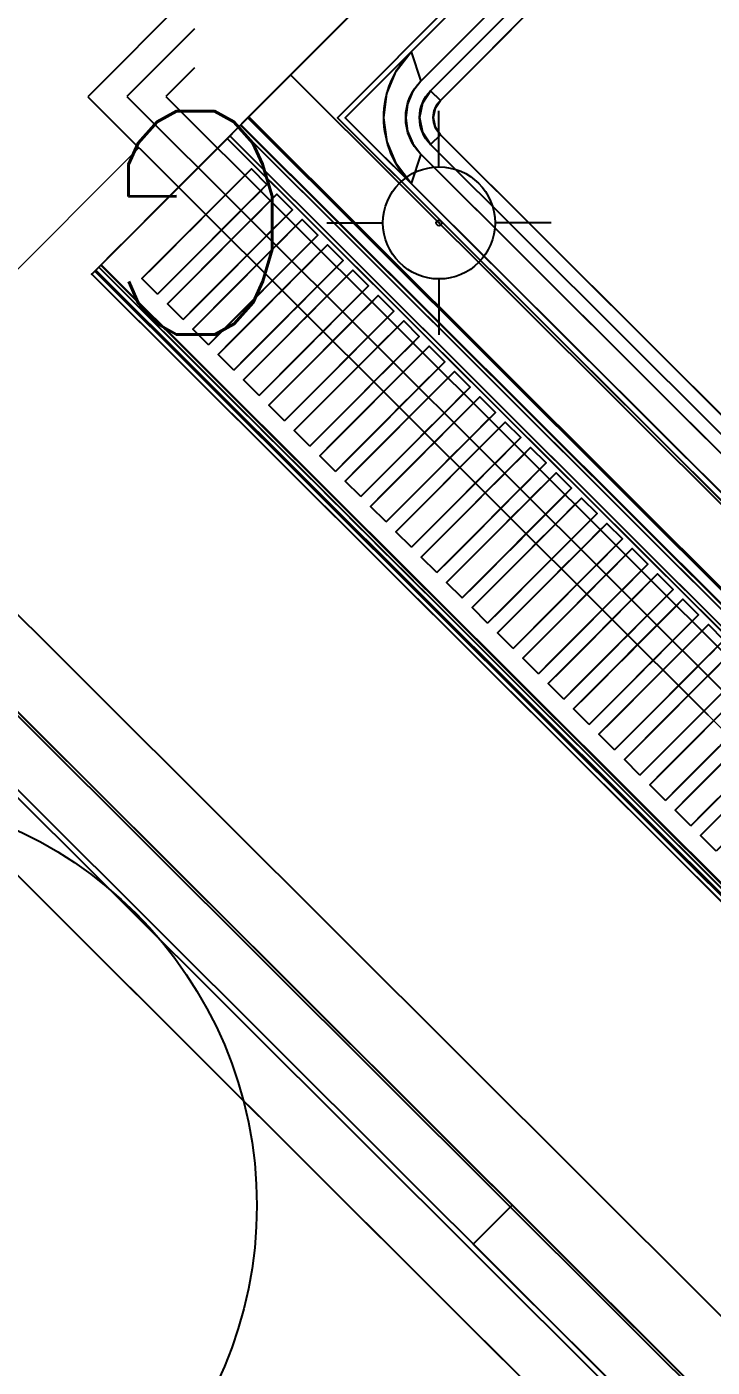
# Model space of a CAD drawing. Header units: millimetres. Extents: x 89237 to 96871, y -22823 to -19192.
# Drawn here: x 90724.06 to 90748.91, y -20989.67 to -20941.06 of the extents above; entities that cross this region are included whole.
import ezdxf

# ---------------------------------------------------------------- set-up
doc = ezdxf.new("R2010")
doc.units = ezdxf.units.MM
doc.header["$LTSCALE"] = 5
doc.linetypes.add('14.022_CEKIRDEKLER_SAFTLAR_+51.00$0$HIDDEN', pattern=[9.525, 6.35, -3.175])
doc.linetypes.add('DASHED2', pattern=[9.525, 6.35, -3.175])
for name, color, linetype in [('200-EquipBorder-2d', 9, 'Continuous'), ('200-EquipHidden-2D', 53, 'DASHED2'), ('200-EquipID-2d', 7, 'Continuous'), ('200-EquipInternal-2d', 252, 'Continuous'), ('200-EquipSteel-3d', 9, 'Continuous'), ('250-Gas-2D', 50, 'Continuous')]:
    doc.layers.add(name, color=color, linetype=linetype)
doc.layers.add('200-InsPoint-3D', color=3, linetype='Continuous', plot=False)
doc.layers.add('KALEM0.12', color=220, linetype='Continuous', lineweight=15)
doc.styles.add('SIMPLEX', font='simplex')

# ---------------------------------------------------------------- blocks, each defined once
blk = doc.blocks.new('ELECTROLUX-MC7-BODY400X250')
at = {"layer": '200-EquipBorder-2d'}
for p, q in [((0, 0), (400, 0)), ((400, 0), (400, -655))]:
    blk.add_line(p, q, dxfattribs=at)
at = {"layer": '200-EquipInternal-2d'}
blk.add_line((0, -80), (400, -80), dxfattribs=at)
at = {"layer": '200-EquipSteel-3d'}
for points, invisible_edges in [([(0, -0.34, 912.22), (0, 0, 910.5), (400, 0, 910.5), (400, -0.34, 912.22)], 8), ([(0, 0, 902.7), (0, -0.13, 901.81), (400, -0.13, 901.81), (400, 0, 902.7)], 2), ([(0, -0.13, 901.81), (0, -0.54, 901.01), (400, -0.54, 901.01), (400, -0.13, 901.81)], 10), ([(0, -1.32, 913.68), (0, -0.34, 912.22), (400, -0.34, 912.22), (400, -1.32, 913.68)], 10), ([(0, -0.54, 901.01), (0, -1.19, 900.39), (400, -1.19, 900.39), (400, -0.54, 901.01)], 10), ([(0, -1.19, 900.39), (0, -2, 900), (400, -2, 900), (400, -1.19, 900.39)], 8), ([(0, -2.78, 914.66), (0, -1.32, 913.68), (400, -1.32, 913.68), (400, -2.78, 914.66)], 10), ([(0, -4.5, 915), (0, -2.78, 914.66), (400, -2.78, 914.66), (400, -4.5, 915)], 2), ([(400, -655, 650), (400, -102, 724), (400, -2, 900), (400, -655, 900)], 3), ([(400, -2, 900), (400, -2, 724), (400, -102, 724)], 8), ([(0, -71.6, 914.58), (0, -69.5, 915), (400, -69.5, 915), (400, -71.6, 914.58)], 8), ([(0, -73.39, 913.39), (0, -71.6, 914.58), (400, -71.6, 914.58), (400, -73.39, 913.39)], 10), ([(0, -74.58, 911.6), (0, -73.39, 913.39), (400, -73.39, 913.39), (400, -74.58, 911.6)], 10), ([(0, -75, 909.5), (0, -74.58, 911.6), (400, -74.58, 911.6), (400, -75, 909.5)], 2), ([(0, -75.45, 903.59), (0, -75, 905.7), (400, -75, 905.7), (400, -75.45, 903.59)], 8), ([(0, -76.64, 901.78), (0, -75.45, 903.59), (400, -75.45, 903.59), (400, -76.64, 901.78)], 10), ([(0, -78.4, 900.53), (0, -76.64, 901.78), (400, -76.64, 901.78), (400, -78.4, 900.53)], 10), ([(0, -80.5, 900), (0, -78.4, 900.53), (400, -78.4, 900.53), (400, -80.5, 900)], 2), ([(400, -102, 724), (400, -655, 650), (400, -102, 650)], 1)]:
    blk.add_3dface(points, dxfattribs=dict(at, invisible_edges=invisible_edges))
for points in [[(0, 0, 910.5), (0, 0, 902.7), (400, 0, 902.7), (400, 0, 910.5)], [(0, -2, 724), (0, -2, 900), (400, -2, 900), (400, -2, 724)], [(0, -2, 724), (0, -102, 724), (400, -102, 724), (400, -2, 724)], [(0, -69.5, 915), (0, -4.5, 915), (400, -4.5, 915), (400, -69.5, 915)], [(0, -75, 905.7), (0, -75, 909.5), (400, -75, 909.5), (400, -75, 905.7)], [(0, -655, 650), (0, -102, 650), (400, -102, 650), (400, -655, 650)], [(0, -102, 650), (400, -102, 650), (400, -102, 724), (0, -102, 724)]]:
    blk.add_3dface(points, dxfattribs=at)
at = {"layer": '200-InsPoint-3D'}
blk.add_point((400, 0), dxfattribs=at)
blk = doc.blocks.new('ELECTROLUX-MC-CAMINO400')
at = {"layer": '200-EquipInternal-2d'}
for points in [[(0, -0.21), (400, -0.21), (400, -75.21), (0, -75.21)], [(92, -10.37), (100, -10.37), (100, -66.52), (92, -66.52)], [(105, -10.37), (113, -10.37), (113, -66.52), (105, -66.52)], [(118, -10.37), (126, -10.37), (126, -66.52), (118, -66.52)], [(131, -10.37), (139, -10.37), (139, -66.52), (131, -66.52)], [(144, -10.37), (152, -10.37), (152, -66.52), (144, -66.52)], [(157, -10.37), (165, -10.37), (165, -66.52), (157, -66.52)], [(170, -10.37), (178, -10.37), (178, -66.52), (170, -66.52)], [(183, -10.37), (191, -10.37), (191, -66.52), (183, -66.52)], [(196, -10.37), (204, -10.37), (204, -66.52), (196, -66.52)], [(209, -10.37), (217, -10.37), (217, -66.52), (209, -66.52)], [(222, -10.37), (230, -10.37), (230, -66.52), (222, -66.52)], [(235, -10.37), (243, -10.37), (243, -66.52), (235, -66.52)], [(248, -10.37), (256, -10.37), (256, -66.52), (248, -66.52)], [(261, -10.37), (269, -10.37), (269, -66.52), (261, -66.52)], [(274, -10.37), (282, -10.37), (282, -66.52), (274, -66.52)], [(287, -10.37), (295, -10.37), (295, -66.52), (287, -66.52)], [(300, -10.37), (308, -10.37), (308, -66.52), (300, -66.52)], [(313, -10.37), (321, -10.37), (321, -66.52), (313, -66.52)], [(326, -10.37), (334, -10.37), (334, -66.52), (326, -66.52)], [(339, -10.37), (347, -10.37), (347, -66.52), (339, -66.52)], [(352, -10.37), (360, -10.37), (360, -66.52), (352, -66.52)], [(365, -10.37), (373, -10.37), (373, -66.52), (365, -66.52)], [(378, -10.37), (386, -10.37), (386, -66.52), (378, -66.52)]]:
    blk.add_lwpolyline(points, close=True, dxfattribs=at)
at = {"layer": '200-EquipSteel-3d'}
for points in [[(0, -0.21, 917.01), (0, -0.21, 956), (400, -0.21, 956), (400, -0.21, 917.01)], [(0, -69.44, 915), (0, -3.39, 915), (400, -3.39, 915), (400, -69.44, 915)]]:
    blk.add_3dface(points, dxfattribs=at)
for points, invisible_edges in [([(0, -0.21, 956), (0, -0.36, 956.76), (400, -0.36, 956.76), (400, -0.21, 956)], 2), ([(0, -0.25, 916.62), (0, -0.21, 917.01), (400, -0.21, 917.01), (400, -0.25, 916.62)], 8), ([(0, -0.37, 916.23), (0, -0.25, 916.62), (400, -0.25, 916.62), (400, -0.37, 916.23)], 10), ([(0, -0.36, 956.76), (0, -0.78, 957.41), (400, -0.78, 957.41), (400, -0.36, 956.76)], 10), ([(0, -0.56, 915.88), (0, -0.37, 916.23), (400, -0.37, 916.23), (400, -0.56, 915.88)], 10), ([(0, -0.82, 915.58), (0, -0.56, 915.88), (400, -0.56, 915.88), (400, -0.82, 915.58)], 10), ([(0, -0.78, 957.41), (0, -1.43, 957.84), (400, -1.43, 957.84), (400, -0.78, 957.41)], 10), ([(0, -1.41, 915.27), (0, -0.82, 915.58), (400, -0.82, 915.58), (400, -1.41, 915.27)], 10), ([(0, -2.05, 915.07), (0, -1.41, 915.27), (400, -1.41, 915.27), (400, -2.05, 915.07)], 10), ([(0, -1.43, 957.84), (0, -2.19, 958), (400, -2.19, 958), (400, -1.43, 957.84)], 8), ([(0, -2.72, 914.98), (0, -2.05, 915.07), (400, -2.05, 915.07), (400, -2.72, 914.98)], 10), ([(0, -3.39, 915), (0, -2.72, 914.98), (400, -2.72, 914.98), (400, -3.39, 915)], 2), ([(79, -10.37, 957.76), (87, -10.37, 957.76), (87, -2.19, 958), (79, -2.19, 958)], 10), ([(87, -2.19, 958), (92, -2.19, 958), (92, -10.37, 957.76), (87, -10.37, 957.76)], 14), ([(92, -10.37, 957.76), (100, -10.37, 957.76), (100, -2.19, 958), (92, -2.19, 958)], 10), ([(100, -2.19, 958), (105, -2.19, 958), (105, -10.37, 957.76), (100, -10.37, 957.76)], 14), ([(105, -10.37, 957.76), (113, -10.37, 957.76), (113, -2.19, 958), (105, -2.19, 958)], 10), ([(113, -2.19, 958), (118, -2.19, 958), (118, -10.37, 957.76), (113, -10.37, 957.76)], 14), ([(118, -10.37, 957.76), (126, -10.37, 957.76), (126, -2.19, 958), (118, -2.19, 958)], 10), ([(126, -2.19, 958), (131, -2.19, 958), (131, -10.37, 957.76), (126, -10.37, 957.76)], 14), ([(131, -10.37, 957.76), (139, -10.37, 957.76), (139, -2.19, 958), (131, -2.19, 958)], 10), ([(139, -2.19, 958), (144, -2.19, 958), (144, -10.37, 957.76), (139, -10.37, 957.76)], 14), ([(144, -10.37, 957.76), (152, -10.37, 957.76), (152, -2.19, 958), (144, -2.19, 958)], 10), ([(152, -2.19, 958), (157, -2.19, 958), (157, -10.37, 957.76), (152, -10.37, 957.76)], 14), ([(157, -10.37, 957.76), (165, -10.37, 957.76), (165, -2.19, 958), (157, -2.19, 958)], 10), ([(165, -2.19, 958), (170, -2.19, 958), (170, -10.37, 957.76), (165, -10.37, 957.76)], 14), ([(170, -10.37, 957.76), (178, -10.37, 957.76), (178, -2.19, 958), (170, -2.19, 958)], 10), ([(178, -2.19, 958), (183, -2.19, 958), (183, -10.37, 957.76), (178, -10.37, 957.76)], 14), ([(183, -10.37, 957.76), (191, -10.37, 957.76), (191, -2.19, 958), (183, -2.19, 958)], 10), ([(191, -2.19, 958), (196, -2.19, 958), (196, -10.37, 957.76), (191, -10.37, 957.76)], 14), ([(196, -10.37, 957.76), (204, -10.37, 957.76), (204, -2.19, 958), (196, -2.19, 958)], 10), ([(204, -2.19, 958), (209, -2.19, 958), (209, -10.37, 957.76), (204, -10.37, 957.76)], 14), ([(209, -10.37, 957.76), (217, -10.37, 957.76), (217, -2.19, 958), (209, -2.19, 958)], 10), ([(217, -2.19, 958), (222, -2.19, 958), (222, -10.37, 957.76), (217, -10.37, 957.76)], 14), ([(230, -10.37, 957.76), (222, -10.37, 957.76), (222, -2.19, 958), (230, -2.19, 958)], 10), ([(230, -2.19, 958), (235, -2.19, 958), (235, -10.37, 957.76), (230, -10.37, 957.76)], 14), ([(235, -10.37, 957.76), (243, -10.37, 957.76), (243, -2.19, 958), (235, -2.19, 958)], 10), ([(243, -2.19, 958), (248, -2.19, 958), (248, -10.37, 957.76), (243, -10.37, 957.76)], 14), ([(248, -10.37, 957.76), (256, -10.37, 957.76), (256, -2.19, 958), (248, -2.19, 958)], 10), ([(256, -2.19, 958), (261, -2.19, 958), (261, -10.37, 957.76), (256, -10.37, 957.76)], 14), ([(261, -10.37, 957.76), (269, -10.37, 957.76), (269, -2.19, 958), (261, -2.19, 958)], 10), ([(269, -2.19, 958), (274, -2.19, 958), (274, -10.37, 957.76), (269, -10.37, 957.76)], 14), ([(274, -10.37, 957.76), (282, -10.37, 957.76), (282, -2.19, 958), (274, -2.19, 958)], 10), ([(282, -2.19, 958), (287, -2.19, 958), (287, -10.37, 957.76), (282, -10.37, 957.76)], 14), ([(287, -10.37, 957.76), (295, -10.37, 957.76), (295, -2.19, 958), (287, -2.19, 958)], 10), ([(295, -2.19, 958), (300, -2.19, 958), (300, -10.37, 957.76), (295, -10.37, 957.76)], 14), ([(300, -10.37, 957.76), (308, -10.37, 957.76), (308, -2.19, 958), (300, -2.19, 958)], 10), ([(308, -2.19, 958), (313, -2.19, 958), (313, -10.37, 957.76), (308, -10.37, 957.76)], 14), ([(313, -10.37, 957.76), (321, -10.37, 957.76), (321, -2.19, 958), (313, -2.19, 958)], 10), ([(321, -2.19, 958), (326, -2.19, 958), (326, -10.37, 957.76), (321, -10.37, 957.76)], 14), ([(326, -10.37, 957.76), (334, -10.37, 957.76), (334, -2.19, 958), (326, -2.19, 958)], 10), ([(334, -2.19, 958), (339, -2.19, 958), (339, -10.37, 957.76), (334, -10.37, 957.76)], 14), ([(339, -10.37, 957.76), (347, -10.37, 957.76), (347, -2.19, 958), (339, -2.19, 958)], 10), ([(347, -2.19, 958), (352, -2.19, 958), (352, -10.37, 957.76), (347, -10.37, 957.76)], 14), ([(352, -10.37, 957.76), (360, -10.37, 957.76), (360, -2.19, 958), (352, -2.19, 958)], 10), ([(360, -2.19, 958), (365, -2.19, 958), (365, -10.37, 957.76), (360, -10.37, 957.76)], 14), ([(365, -10.37, 957.76), (373, -10.37, 957.76), (373, -2.19, 958), (365, -2.19, 958)], 10), ([(373, -2.19, 958), (378, -2.19, 958), (378, -10.37, 957.76), (373, -10.37, 957.76)], 14), ([(378, -10.37, 957.76), (386, -10.37, 957.76), (386, -2.19, 958), (378, -2.19, 958)], 10), ([(400, -10.37, 957.76), (400, -2.19, 958), (386, -2.19, 958), (386, -10.37, 957.76)], 12), ([(100, -17.47, 956.91), (100, -10.37, 957.76), (105, -10.37, 957.76), (105, -17.47, 956.91)], 10), ([(113, -17.47, 956.91), (113, -10.37, 957.76), (118, -10.37, 957.76), (118, -17.47, 956.91)], 10), ([(126, -17.47, 956.91), (126, -10.37, 957.76), (131, -10.37, 957.76), (131, -17.47, 956.91)], 10), ([(139, -17.47, 956.91), (139, -10.37, 957.76), (144, -10.37, 957.76), (144, -17.47, 956.91)], 10), ([(152, -17.47, 956.91), (152, -10.37, 957.76), (157, -10.37, 957.76), (157, -17.47, 956.91)], 10), ([(165, -17.47, 956.91), (165, -10.37, 957.76), (170, -10.37, 957.76), (170, -17.47, 956.91)], 10), ([(178, -17.47, 956.91), (178, -10.37, 957.76), (183, -10.37, 957.76), (183, -17.47, 956.91)], 10), ([(191, -17.47, 956.91), (191, -10.37, 957.76), (196, -10.37, 957.76), (196, -17.47, 956.91)], 10), ([(204, -17.47, 956.91), (204, -10.37, 957.76), (209, -10.37, 957.76), (209, -17.47, 956.91)], 10), ([(217, -17.47, 956.91), (217, -10.37, 957.76), (222, -10.37, 957.76), (222, -17.47, 956.91)], 10), ([(230, -17.47, 956.91), (230, -10.37, 957.76), (235, -10.37, 957.76), (235, -17.47, 956.91)], 10), ([(243, -17.47, 956.91), (243, -10.37, 957.76), (248, -10.37, 957.76), (248, -17.47, 956.91)], 10), ([(256, -17.47, 956.91), (256, -10.37, 957.76), (261, -10.37, 957.76), (261, -17.47, 956.91)], 10), ([(269, -17.47, 956.91), (269, -10.37, 957.76), (274, -10.37, 957.76), (274, -17.47, 956.91)], 10), ([(282, -17.47, 956.91), (282, -10.37, 957.76), (287, -10.37, 957.76), (287, -17.47, 956.91)], 10), ([(295, -17.47, 956.91), (295, -10.37, 957.76), (300, -10.37, 957.76), (300, -17.47, 956.91)], 10), ([(308, -17.47, 956.91), (308, -10.37, 957.76), (313, -10.37, 957.76), (313, -17.47, 956.91)], 10), ([(321, -17.47, 956.91), (321, -10.37, 957.76), (326, -10.37, 957.76), (326, -17.47, 956.91)], 10), ([(334, -17.47, 956.91), (334, -10.37, 957.76), (339, -10.37, 957.76), (339, -17.47, 956.91)], 10), ([(347, -17.47, 956.91), (347, -10.37, 957.76), (352, -10.37, 957.76), (352, -17.47, 956.91)], 10), ([(360, -17.47, 956.91), (360, -10.37, 957.76), (365, -10.37, 957.76), (365, -17.47, 956.91)], 10), ([(373, -17.47, 956.91), (373, -10.37, 957.76), (378, -10.37, 957.76), (378, -17.47, 956.91)], 10), ([(400, -17.47, 956.91), (400, -10.37, 957.76), (386, -10.37, 957.76), (386, -17.47, 956.91)], 10), ([(100, -24.48, 955.45), (100, -17.47, 956.91), (105, -17.47, 956.91), (105, -24.48, 955.45)], 10), ([(113, -24.48, 955.45), (113, -17.47, 956.91), (118, -17.47, 956.91), (118, -24.48, 955.45)], 10), ([(126, -24.48, 955.45), (126, -17.47, 956.91), (131, -17.47, 956.91), (131, -24.48, 955.45)], 10), ([(139, -24.48, 955.45), (139, -17.47, 956.91), (144, -17.47, 956.91), (144, -24.48, 955.45)], 10), ([(152, -24.48, 955.45), (152, -17.47, 956.91), (157, -17.47, 956.91), (157, -24.48, 955.45)], 10), ([(165, -24.48, 955.45), (165, -17.47, 956.91), (170, -17.47, 956.91), (170, -24.48, 955.45)], 10), ([(178, -24.48, 955.45), (178, -17.47, 956.91), (183, -17.47, 956.91), (183, -24.48, 955.45)], 10), ([(191, -24.48, 955.45), (191, -17.47, 956.91), (196, -17.47, 956.91), (196, -24.48, 955.45)], 10), ([(204, -24.48, 955.45), (204, -17.47, 956.91), (209, -17.47, 956.91), (209, -24.48, 955.45)], 10), ([(217, -24.48, 955.45), (217, -17.47, 956.91), (222, -17.47, 956.91), (222, -24.48, 955.45)], 10), ([(230, -24.48, 955.45), (230, -17.47, 956.91), (235, -17.47, 956.91), (235, -24.48, 955.45)], 10), ([(243, -24.48, 955.45), (243, -17.47, 956.91), (248, -17.47, 956.91), (248, -24.48, 955.45)], 10), ([(256, -24.48, 955.45), (256, -17.47, 956.91), (261, -17.47, 956.91), (261, -24.48, 955.45)], 10), ([(269, -24.48, 955.45), (269, -17.47, 956.91), (274, -17.47, 956.91), (274, -24.48, 955.45)], 10), ([(282, -24.48, 955.45), (282, -17.47, 956.91), (287, -17.47, 956.91), (287, -24.48, 955.45)], 10), ([(295, -24.48, 955.45), (295, -17.47, 956.91), (300, -17.47, 956.91), (300, -24.48, 955.45)], 10), ([(308, -24.48, 955.45), (308, -17.47, 956.91), (313, -17.47, 956.91), (313, -24.48, 955.45)], 10), ([(321, -24.48, 955.45), (321, -17.47, 956.91), (326, -17.47, 956.91), (326, -24.48, 955.45)], 10), ([(334, -24.48, 955.45), (334, -17.47, 956.91), (339, -17.47, 956.91), (339, -24.48, 955.45)], 10), ([(347, -24.48, 955.45), (347, -17.47, 956.91), (352, -17.47, 956.91), (352, -24.48, 955.45)], 10), ([(360, -24.48, 955.45), (360, -17.47, 956.91), (365, -17.47, 956.91), (365, -24.48, 955.45)], 10), ([(373, -24.48, 955.45), (373, -17.47, 956.91), (378, -17.47, 956.91), (378, -24.48, 955.45)], 10), ([(400, -24.48, 955.45), (400, -17.47, 956.91), (386, -17.47, 956.91), (386, -24.48, 955.45)], 10), ([(113, -31.33, 953.39), (113, -24.48, 955.45), (118, -24.48, 955.45), (118, -31.33, 953.39)], 10), ([(126, -31.33, 953.39), (126, -24.48, 955.45), (131, -24.48, 955.45), (131, -31.33, 953.39)], 10), ([(139, -31.33, 953.39), (139, -24.48, 955.45), (144, -24.48, 955.45), (144, -31.33, 953.39)], 10), ([(152, -31.33, 953.39), (152, -24.48, 955.45), (157, -24.48, 955.45), (157, -31.33, 953.39)], 10), ([(165, -31.33, 953.39), (165, -24.48, 955.45), (170, -24.48, 955.45), (170, -31.33, 953.39)], 10), ([(178, -31.33, 953.39), (178, -24.48, 955.45), (183, -24.48, 955.45), (183, -31.33, 953.39)], 10), ([(191, -31.33, 953.39), (191, -24.48, 955.45), (196, -24.48, 955.45), (196, -31.33, 953.39)], 10), ([(204, -31.33, 953.39), (204, -24.48, 955.45), (209, -24.48, 955.45), (209, -31.33, 953.39)], 10), ([(217, -31.33, 953.39), (217, -24.48, 955.45), (222, -24.48, 955.45), (222, -31.33, 953.39)], 10), ([(230, -31.33, 953.39), (230, -24.48, 955.45), (235, -24.48, 955.45), (235, -31.33, 953.39)], 10), ([(243, -31.33, 953.39), (243, -24.48, 955.45), (248, -24.48, 955.45), (248, -31.33, 953.39)], 10), ([(256, -31.33, 953.39), (256, -24.48, 955.45), (261, -24.48, 955.45), (261, -31.33, 953.39)], 10), ([(269, -31.33, 953.39), (269, -24.48, 955.45), (274, -24.48, 955.45), (274, -31.33, 953.39)], 10), ([(282, -31.33, 953.39), (282, -24.48, 955.45), (287, -24.48, 955.45), (287, -31.33, 953.39)], 10), ([(295, -31.33, 953.39), (295, -24.48, 955.45), (300, -24.48, 955.45), (300, -31.33, 953.39)], 10), ([(308, -31.33, 953.39), (308, -24.48, 955.45), (313, -24.48, 955.45), (313, -31.33, 953.39)], 10), ([(321, -31.33, 953.39), (321, -24.48, 955.45), (326, -24.48, 955.45), (326, -31.33, 953.39)], 10), ([(334, -31.33, 953.39), (334, -24.48, 955.45), (339, -24.48, 955.45), (339, -31.33, 953.39)], 10), ([(347, -31.33, 953.39), (347, -24.48, 955.45), (352, -24.48, 955.45), (352, -31.33, 953.39)], 10), ([(360, -31.33, 953.39), (360, -24.48, 955.45), (365, -24.48, 955.45), (365, -31.33, 953.39)], 10), ([(373, -31.33, 953.39), (373, -24.48, 955.45), (378, -24.48, 955.45), (378, -31.33, 953.39)], 10), ([(400, -31.33, 953.39), (400, -24.48, 955.45), (386, -24.48, 955.45), (386, -31.33, 953.39)], 10), ([(113, -37.98, 950.75), (113, -31.33, 953.39), (118, -31.33, 953.39), (118, -37.98, 950.75)], 10), ([(126, -37.98, 950.75), (126, -31.33, 953.39), (131, -31.33, 953.39), (131, -37.98, 950.75)], 10), ([(139, -37.98, 950.75), (139, -31.33, 953.39), (144, -31.33, 953.39), (144, -37.98, 950.75)], 10), ([(152, -37.98, 950.75), (152, -31.33, 953.39), (157, -31.33, 953.39), (157, -37.98, 950.75)], 10), ([(165, -37.98, 950.75), (165, -31.33, 953.39), (170, -31.33, 953.39), (170, -37.98, 950.75)], 10), ([(178, -37.98, 950.75), (178, -31.33, 953.39), (183, -31.33, 953.39), (183, -37.98, 950.75)], 10), ([(191, -37.98, 950.75), (191, -31.33, 953.39), (196, -31.33, 953.39), (196, -37.98, 950.75)], 10), ([(204, -37.98, 950.75), (204, -31.33, 953.39), (209, -31.33, 953.39), (209, -37.98, 950.75)], 10), ([(217, -37.98, 950.75), (217, -31.33, 953.39), (222, -31.33, 953.39), (222, -37.98, 950.75)], 10), ([(230, -37.98, 950.75), (230, -31.33, 953.39), (235, -31.33, 953.39), (235, -37.98, 950.75)], 10), ([(243, -37.98, 950.75), (243, -31.33, 953.39), (248, -31.33, 953.39), (248, -37.98, 950.75)], 10), ([(256, -37.98, 950.75), (256, -31.33, 953.39), (261, -31.33, 953.39), (261, -37.98, 950.75)], 10), ([(269, -37.98, 950.75), (269, -31.33, 953.39), (274, -31.33, 953.39), (274, -37.98, 950.75)], 10), ([(282, -37.98, 950.75), (282, -31.33, 953.39), (287, -31.33, 953.39), (287, -37.98, 950.75)], 10), ([(295, -37.98, 950.75), (295, -31.33, 953.39), (300, -31.33, 953.39), (300, -37.98, 950.75)], 10), ([(308, -37.98, 950.75), (308, -31.33, 953.39), (313, -31.33, 953.39), (313, -37.98, 950.75)], 10), ([(321, -37.98, 950.75), (321, -31.33, 953.39), (326, -31.33, 953.39), (326, -37.98, 950.75)], 10), ([(334, -37.98, 950.75), (334, -31.33, 953.39), (339, -31.33, 953.39), (339, -37.98, 950.75)], 10), ([(347, -37.98, 950.75), (347, -31.33, 953.39), (352, -31.33, 953.39), (352, -37.98, 950.75)], 10), ([(360, -37.98, 950.75), (360, -31.33, 953.39), (365, -31.33, 953.39), (365, -37.98, 950.75)], 10), ([(373, -37.98, 950.75), (373, -31.33, 953.39), (378, -31.33, 953.39), (378, -37.98, 950.75)], 10), ([(400, -37.98, 950.75), (400, -31.33, 953.39), (386, -31.33, 953.39), (386, -37.98, 950.75)], 10), ([(126, -44.37, 947.54), (126, -37.98, 950.75), (131, -37.98, 950.75), (131, -44.37, 947.54)], 10), ([(139, -44.37, 947.54), (139, -37.98, 950.75), (144, -37.98, 950.75), (144, -44.37, 947.54)], 10), ([(152, -44.37, 947.54), (152, -37.98, 950.75), (157, -37.98, 950.75), (157, -44.37, 947.54)], 10), ([(165, -44.37, 947.54), (165, -37.98, 950.75), (170, -37.98, 950.75), (170, -44.37, 947.54)], 10), ([(178, -44.37, 947.54), (178, -37.98, 950.75), (183, -37.98, 950.75), (183, -44.37, 947.54)], 10), ([(191, -44.37, 947.54), (191, -37.98, 950.75), (196, -37.98, 950.75), (196, -44.37, 947.54)], 10), ([(204, -44.37, 947.54), (204, -37.98, 950.75), (209, -37.98, 950.75), (209, -44.37, 947.54)], 10), ([(217, -44.37, 947.54), (217, -37.98, 950.75), (222, -37.98, 950.75), (222, -44.37, 947.54)], 10), ([(230, -44.37, 947.54), (230, -37.98, 950.75), (235, -37.98, 950.75), (235, -44.37, 947.54)], 10), ([(243, -44.37, 947.54), (243, -37.98, 950.75), (248, -37.98, 950.75), (248, -44.37, 947.54)], 10), ([(256, -44.37, 947.54), (256, -37.98, 950.75), (261, -37.98, 950.75), (261, -44.37, 947.54)], 10), ([(269, -44.37, 947.54), (269, -37.98, 950.75), (274, -37.98, 950.75), (274, -44.37, 947.54)], 10), ([(282, -44.37, 947.54), (282, -37.98, 950.75), (287, -37.98, 950.75), (287, -44.37, 947.54)], 10), ([(295, -44.37, 947.54), (295, -37.98, 950.75), (300, -37.98, 950.75), (300, -44.37, 947.54)], 10), ([(308, -44.37, 947.54), (308, -37.98, 950.75), (313, -37.98, 950.75), (313, -44.37, 947.54)], 10), ([(321, -44.37, 947.54), (321, -37.98, 950.75), (326, -37.98, 950.75), (326, -44.37, 947.54)], 10), ([(334, -44.37, 947.54), (334, -37.98, 950.75), (339, -37.98, 950.75), (339, -44.37, 947.54)], 10), ([(347, -44.37, 947.54), (347, -37.98, 950.75), (352, -37.98, 950.75), (352, -44.37, 947.54)], 10), ([(360, -44.37, 947.54), (360, -37.98, 950.75), (365, -37.98, 950.75), (365, -44.37, 947.54)], 10), ([(373, -44.37, 947.54), (373, -37.98, 950.75), (378, -37.98, 950.75), (378, -44.37, 947.54)], 10), ([(400, -44.37, 947.54), (400, -37.98, 950.75), (386, -37.98, 950.75), (386, -44.37, 947.54)], 10), ([(126, -50.47, 943.8), (126, -44.37, 947.54), (131, -44.37, 947.54), (131, -50.47, 943.8)], 10), ([(139, -50.47, 943.8), (139, -44.37, 947.54), (144, -44.37, 947.54), (144, -50.47, 943.8)], 10), ([(152, -50.47, 943.8), (152, -44.37, 947.54), (157, -44.37, 947.54), (157, -50.47, 943.8)], 10), ([(165, -50.47, 943.8), (165, -44.37, 947.54), (170, -44.37, 947.54), (170, -50.47, 943.8)], 10), ([(178, -50.47, 943.8), (178, -44.37, 947.54), (183, -44.37, 947.54), (183, -50.47, 943.8)], 10), ([(191, -50.47, 943.8), (191, -44.37, 947.54), (196, -44.37, 947.54), (196, -50.47, 943.8)], 10), ([(204, -50.47, 943.8), (204, -44.37, 947.54), (209, -44.37, 947.54), (209, -50.47, 943.8)], 10), ([(217, -50.47, 943.8), (217, -44.37, 947.54), (222, -44.37, 947.54), (222, -50.47, 943.8)], 10), ([(230, -50.47, 943.8), (230, -44.37, 947.54), (235, -44.37, 947.54), (235, -50.47, 943.8)], 10), ([(243, -50.47, 943.8), (243, -44.37, 947.54), (248, -44.37, 947.54), (248, -50.47, 943.8)], 10), ([(256, -50.47, 943.8), (256, -44.37, 947.54), (261, -44.37, 947.54), (261, -50.47, 943.8)], 10), ([(269, -50.47, 943.8), (269, -44.37, 947.54), (274, -44.37, 947.54), (274, -50.47, 943.8)], 10), ([(282, -50.47, 943.8), (282, -44.37, 947.54), (287, -44.37, 947.54), (287, -50.47, 943.8)], 10), ([(295, -50.47, 943.8), (295, -44.37, 947.54), (300, -44.37, 947.54), (300, -50.47, 943.8)], 10), ([(308, -50.47, 943.8), (308, -44.37, 947.54), (313, -44.37, 947.54), (313, -50.47, 943.8)], 10), ([(321, -50.47, 943.8), (321, -44.37, 947.54), (326, -44.37, 947.54), (326, -50.47, 943.8)], 10), ([(334, -50.47, 943.8), (334, -44.37, 947.54), (339, -44.37, 947.54), (339, -50.47, 943.8)], 10), ([(347, -50.47, 943.8), (347, -44.37, 947.54), (352, -44.37, 947.54), (352, -50.47, 943.8)], 10), ([(360, -50.47, 943.8), (360, -44.37, 947.54), (365, -44.37, 947.54), (365, -50.47, 943.8)], 10), ([(373, -50.47, 943.8), (373, -44.37, 947.54), (378, -44.37, 947.54), (378, -50.47, 943.8)], 10), ([(400, -50.47, 943.8), (400, -44.37, 947.54), (386, -44.37, 947.54), (386, -50.47, 943.8)], 10), ([(139, -56.22, 939.54), (139, -50.47, 943.8), (144, -50.47, 943.8), (144, -56.22, 939.54)], 10), ([(152, -56.22, 939.54), (152, -50.47, 943.8), (157, -50.47, 943.8), (157, -56.22, 939.54)], 10), ([(165, -56.22, 939.54), (165, -50.47, 943.8), (170, -50.47, 943.8), (170, -56.22, 939.54)], 10), ([(178, -56.22, 939.54), (178, -50.47, 943.8), (183, -50.47, 943.8), (183, -56.22, 939.54)], 10), ([(191, -56.22, 939.54), (191, -50.47, 943.8), (196, -50.47, 943.8), (196, -56.22, 939.54)], 10), ([(204, -56.22, 939.54), (204, -50.47, 943.8), (209, -50.47, 943.8), (209, -56.22, 939.54)], 10), ([(217, -56.22, 939.54), (217, -50.47, 943.8), (222, -50.47, 943.8), (222, -56.22, 939.54)], 10), ([(230, -56.22, 939.54), (230, -50.47, 943.8), (235, -50.47, 943.8), (235, -56.22, 939.54)], 10), ([(243, -56.22, 939.54), (243, -50.47, 943.8), (248, -50.47, 943.8), (248, -56.22, 939.54)], 10), ([(256, -56.22, 939.54), (256, -50.47, 943.8), (261, -50.47, 943.8), (261, -56.22, 939.54)], 10), ([(269, -56.22, 939.54), (269, -50.47, 943.8), (274, -50.47, 943.8), (274, -56.22, 939.54)], 10), ([(282, -56.22, 939.54), (282, -50.47, 943.8), (287, -50.47, 943.8), (287, -56.22, 939.54)], 10), ([(295, -56.22, 939.54), (295, -50.47, 943.8), (300, -50.47, 943.8), (300, -56.22, 939.54)], 10), ([(308, -56.22, 939.54), (308, -50.47, 943.8), (313, -50.47, 943.8), (313, -56.22, 939.54)], 10), ([(321, -56.22, 939.54), (321, -50.47, 943.8), (326, -50.47, 943.8), (326, -56.22, 939.54)], 10), ([(334, -56.22, 939.54), (334, -50.47, 943.8), (339, -50.47, 943.8), (339, -56.22, 939.54)], 10), ([(347, -56.22, 939.54), (347, -50.47, 943.8), (352, -50.47, 943.8), (352, -56.22, 939.54)], 10), ([(360, -56.22, 939.54), (360, -50.47, 943.8), (365, -50.47, 943.8), (365, -56.22, 939.54)], 10), ([(373, -56.22, 939.54), (373, -50.47, 943.8), (378, -50.47, 943.8), (378, -56.22, 939.54)], 10), ([(400, -56.22, 939.54), (400, -50.47, 943.8), (386, -50.47, 943.8), (386, -56.22, 939.54)], 10), ([(139, -61.59, 934.81), (139, -56.22, 939.54), (144, -56.22, 939.54), (144, -61.59, 934.81)], 10), ([(152, -61.59, 934.81), (152, -56.22, 939.54), (157, -56.22, 939.54), (157, -61.59, 934.81)], 10), ([(165, -61.59, 934.81), (165, -56.22, 939.54), (170, -56.22, 939.54), (170, -61.59, 934.81)], 10), ([(178, -61.59, 934.81), (178, -56.22, 939.54), (183, -56.22, 939.54), (183, -61.59, 934.81)], 10), ([(191, -61.59, 934.81), (191, -56.22, 939.54), (196, -56.22, 939.54), (196, -61.59, 934.81)], 10), ([(204, -61.59, 934.81), (204, -56.22, 939.54), (209, -56.22, 939.54), (209, -61.59, 934.81)], 10), ([(217, -61.59, 934.81), (217, -56.22, 939.54), (222, -56.22, 939.54), (222, -61.59, 934.81)], 10), ([(230, -61.59, 934.81), (230, -56.22, 939.54), (235, -56.22, 939.54), (235, -61.59, 934.81)], 10), ([(243, -61.59, 934.81), (243, -56.22, 939.54), (248, -56.22, 939.54), (248, -61.59, 934.81)], 10), ([(256, -61.59, 934.81), (256, -56.22, 939.54), (261, -56.22, 939.54), (261, -61.59, 934.81)], 10), ([(269, -61.59, 934.81), (269, -56.22, 939.54), (274, -56.22, 939.54), (274, -61.59, 934.81)], 10), ([(282, -61.59, 934.81), (282, -56.22, 939.54), (287, -56.22, 939.54), (287, -61.59, 934.81)], 10), ([(295, -61.59, 934.81), (295, -56.22, 939.54), (300, -56.22, 939.54), (300, -61.59, 934.81)], 10), ([(308, -61.59, 934.81), (308, -56.22, 939.54), (313, -56.22, 939.54), (313, -61.59, 934.81)], 10), ([(321, -61.59, 934.81), (321, -56.22, 939.54), (326, -56.22, 939.54), (326, -61.59, 934.81)], 10), ([(334, -61.59, 934.81), (334, -56.22, 939.54), (339, -56.22, 939.54), (339, -61.59, 934.81)], 10), ([(347, -61.59, 934.81), (347, -56.22, 939.54), (352, -56.22, 939.54), (352, -61.59, 934.81)], 10), ([(360, -61.59, 934.81), (360, -56.22, 939.54), (365, -56.22, 939.54), (365, -61.59, 934.81)], 10), ([(373, -61.59, 934.81), (373, -56.22, 939.54), (378, -56.22, 939.54), (378, -61.59, 934.81)], 10), ([(400, -61.59, 934.81), (400, -56.22, 939.54), (386, -56.22, 939.54), (386, -61.59, 934.81)], 10), ([(152, -66.52, 929.63), (152, -61.59, 934.81), (157, -61.59, 934.81), (157, -66.52, 929.63)], 10), ([(165, -66.52, 929.63), (165, -61.59, 934.81), (170, -61.59, 934.81), (170, -66.52, 929.63)], 10), ([(178, -66.52, 929.63), (178, -61.59, 934.81), (183, -61.59, 934.81), (183, -66.52, 929.63)], 10), ([(191, -66.52, 929.63), (191, -61.59, 934.81), (196, -61.59, 934.81), (196, -66.52, 929.63)], 10), ([(204, -66.52, 929.63), (204, -61.59, 934.81), (209, -61.59, 934.81), (209, -66.52, 929.63)], 10), ([(217, -66.52, 929.63), (217, -61.59, 934.81), (222, -61.59, 934.81), (222, -66.52, 929.63)], 10), ([(230, -66.52, 929.63), (230, -61.59, 934.81), (235, -61.59, 934.81), (235, -66.52, 929.63)], 10), ([(243, -66.52, 929.63), (243, -61.59, 934.81), (248, -61.59, 934.81), (248, -66.52, 929.63)], 10), ([(256, -66.52, 929.63), (256, -61.59, 934.81), (261, -61.59, 934.81), (261, -66.52, 929.63)], 10), ([(269, -66.52, 929.63), (269, -61.59, 934.81), (274, -61.59, 934.81), (274, -66.52, 929.63)], 10), ([(282, -66.52, 929.63), (282, -61.59, 934.81), (287, -61.59, 934.81), (287, -66.52, 929.63)], 10), ([(295, -66.52, 929.63), (295, -61.59, 934.81), (300, -61.59, 934.81), (300, -66.52, 929.63)], 10), ([(308, -66.52, 929.63), (308, -61.59, 934.81), (313, -61.59, 934.81), (313, -66.52, 929.63)], 10), ([(321, -66.52, 929.63), (321, -61.59, 934.81), (326, -61.59, 934.81), (326, -66.52, 929.63)], 10), ([(334, -66.52, 929.63), (334, -61.59, 934.81), (339, -61.59, 934.81), (339, -66.52, 929.63)], 10), ([(347, -66.52, 929.63), (347, -61.59, 934.81), (352, -61.59, 934.81), (352, -66.52, 929.63)], 10), ([(360, -66.52, 929.63), (360, -61.59, 934.81), (365, -61.59, 934.81), (365, -66.52, 929.63)], 10), ([(373, -66.52, 929.63), (373, -61.59, 934.81), (378, -61.59, 934.81), (378, -66.52, 929.63)], 10), ([(400, -66.52, 929.63), (400, -61.59, 934.81), (386, -61.59, 934.81), (386, -66.52, 929.63)], 10), ([(144, -71, 924.05), (152, -71, 924.05), (152, -66.52, 929.63), (144, -66.52, 929.63)], 11), ([(152, -71, 924.05), (157, -71, 924.05), (157, -66.52, 929.63), (152, -66.52, 929.63)], 15), ([(157, -71, 924.05), (165, -71, 924.05), (165, -66.52, 929.63), (157, -66.52, 929.63)], 11), ([(165, -71, 924.05), (170, -71, 924.05), (170, -66.52, 929.63), (165, -66.52, 929.63)], 15), ([(170, -71, 924.05), (178, -71, 924.05), (178, -66.52, 929.63), (170, -66.52, 929.63)], 11), ([(178, -71, 924.05), (183, -71, 924.05), (183, -66.52, 929.63), (178, -66.52, 929.63)], 15), ([(183, -71, 924.05), (191, -71, 924.05), (191, -66.52, 929.63), (183, -66.52, 929.63)], 11), ([(191, -71, 924.05), (196, -71, 924.05), (196, -66.52, 929.63), (191, -66.52, 929.63)], 15), ([(196, -71, 924.05), (204, -71, 924.05), (204, -66.52, 929.63), (196, -66.52, 929.63)], 11), ([(204, -71, 924.05), (209, -71, 924.05), (209, -66.52, 929.63), (204, -66.52, 929.63)], 15), ([(209, -71, 924.05), (217, -71, 924.05), (217, -66.52, 929.63), (209, -66.52, 929.63)], 11), ([(217, -71, 924.05), (222, -71, 924.05), (222, -66.52, 929.63), (217, -66.52, 929.63)], 15), ([(230, -71, 924.05), (222, -71, 924.05), (222, -66.52, 929.63), (230, -66.52, 929.63)], 11), ([(230, -71, 924.05), (235, -71, 924.05), (235, -66.52, 929.63), (230, -66.52, 929.63)], 15), ([(235, -71, 924.05), (243, -71, 924.05), (243, -66.52, 929.63), (235, -66.52, 929.63)], 11), ([(243, -71, 924.05), (248, -71, 924.05), (248, -66.52, 929.63), (243, -66.52, 929.63)], 15), ([(248, -71, 924.05), (256, -71, 924.05), (256, -66.52, 929.63), (248, -66.52, 929.63)], 11), ([(256, -71, 924.05), (261, -71, 924.05), (261, -66.52, 929.63), (256, -66.52, 929.63)], 15), ([(261, -71, 924.05), (269, -71, 924.05), (269, -66.52, 929.63), (261, -66.52, 929.63)], 11), ([(269, -71, 924.05), (274, -71, 924.05), (274, -66.52, 929.63), (269, -66.52, 929.63)], 15), ([(274, -71, 924.05), (282, -71, 924.05), (282, -66.52, 929.63), (274, -66.52, 929.63)], 11), ([(282, -71, 924.05), (287, -71, 924.05), (287, -66.52, 929.63), (282, -66.52, 929.63)], 15), ([(287, -71, 924.05), (295, -71, 924.05), (295, -66.52, 929.63), (287, -66.52, 929.63)], 11), ([(295, -71, 924.05), (300, -71, 924.05), (300, -66.52, 929.63), (295, -66.52, 929.63)], 15), ([(300, -71, 924.05), (308, -71, 924.05), (308, -66.52, 929.63), (300, -66.52, 929.63)], 11), ([(308, -71, 924.05), (313, -71, 924.05), (313, -66.52, 929.63), (308, -66.52, 929.63)], 15), ([(313, -71, 924.05), (321, -71, 924.05), (321, -66.52, 929.63), (313, -66.52, 929.63)], 11), ([(321, -71, 924.05), (326, -71, 924.05), (326, -66.52, 929.63), (321, -66.52, 929.63)], 15), ([(326, -71, 924.05), (334, -71, 924.05), (334, -66.52, 929.63), (326, -66.52, 929.63)], 11), ([(334, -71, 924.05), (339, -71, 924.05), (339, -66.52, 929.63), (334, -66.52, 929.63)], 15), ([(339, -71, 924.05), (347, -71, 924.05), (347, -66.52, 929.63), (339, -66.52, 929.63)], 11), ([(347, -71, 924.05), (352, -71, 924.05), (352, -66.52, 929.63), (347, -66.52, 929.63)], 15), ([(352, -71, 924.05), (360, -71, 924.05), (360, -66.52, 929.63), (352, -66.52, 929.63)], 11), ([(360, -71, 924.05), (365, -71, 924.05), (365, -66.52, 929.63), (360, -66.52, 929.63)], 15), ([(365, -71, 924.05), (373, -71, 924.05), (373, -66.52, 929.63), (365, -66.52, 929.63)], 11), ([(373, -71, 924.05), (378, -71, 924.05), (378, -66.52, 929.63), (373, -66.52, 929.63)], 15), ([(378, -71, 924.05), (386, -71, 924.05), (386, -66.52, 929.63), (378, -66.52, 929.63)], 11), ([(400, -71, 924.05), (400, -66.52, 929.63), (386, -66.52, 929.63), (386, -71, 924.05)], 14), ([(0, -70.76, 915.05), (0, -69.44, 915), (400, -69.44, 915), (400, -70.76, 915.05)], 8), ([(0, -72.06, 915.25), (0, -70.76, 915.05), (400, -70.76, 915.05), (400, -72.06, 915.25)], 10), ([(0, -74.97, 918.1), (0, -71, 924.05), (400, -71, 924.05), (400, -74.97, 918.1)], 2), ([(0, -73.33, 915.6), (0, -72.06, 915.25), (400, -72.06, 915.25), (400, -73.33, 915.6)], 10), ([(0, -74.56, 916.08), (0, -73.33, 915.6), (400, -73.33, 915.6), (400, -74.56, 916.08)], 10), ([(0, -74.96, 916.48), (0, -74.56, 916.08), (400, -74.56, 916.08), (400, -74.96, 916.48)], 10), ([(0, -75.18, 917), (0, -74.96, 916.48), (400, -74.96, 916.48), (400, -75.18, 917)], 10), ([(0, -74.97, 918.1), (0, -75.18, 917.57), (400, -75.18, 917.57), (400, -74.97, 918.1)], 2), ([(0, -75.18, 917.57), (0, -75.18, 917), (400, -75.18, 917), (400, -75.18, 917.57)], 10)]:
    blk.add_3dface(points, dxfattribs=dict(at, invisible_edges=invisible_edges))
blk = doc.blocks.new('ELECTROLUX-MC7-FRYTOP-400')
at = {"layer": '200-EquipInternal-2d'}
for points in [[(58.76, -105), (341.24, -105, -0.414214), (375, -138.76), (375, -616.29, -0.414214), (341.24, -650.05), (58.76, -650.05, -0.414214), (25, -616.29), (25, -138.76, -0.414214)], [(53.76, -115), (346.24, -115, -0.414214), (365, -133.76), (365, -621.29, -0.414214), (346.24, -640.05), (53.76, -640.05, -0.414214), (35, -621.29), (35, -133.76, -0.414214)], [(53.76, -120), (346.24, -120, -0.414214), (360, -133.76), (360, -571.29, -0.414214), (346.24, -585.05), (53.76, -585.05, -0.414214), (40, -571.29), (40, -133.76, -0.414214)], [(53.76, -125), (346.24, -125, -0.414214), (355, -133.76), (355, -571.29, -0.414214), (346.24, -580.05), (53.76, -580.05, -0.414214), (45, -571.29), (45, -133.76, -0.414214)]]:
    blk.add_lwpolyline(points, format="xyb", close=True, dxfattribs=at)
at = {"layer": '200-EquipSteel-3d'}
for points, invisible_edges in [([(400, -80.5, 900), (341.24, -105, 900), (58.76, -105, 900), (0, -80.5, 900)], 5), ([(341.24, -105, 900), (349.97, -106.15, 900), (400, -80.5, 900)], 10), ([(349.97, -106.15, 900), (358.12, -109.52, 900), (400, -80.5, 900)], 10), ([(358.12, -109.52, 900), (365.11, -114.89, 900), (400, -80.5, 900)], 10), ([(365.11, -114.89, 900), (370.48, -121.88, 900), (400, -80.5, 900)], 10), ([(370.48, -121.88, 900), (373.85, -130.03, 900), (400, -80.5, 900)], 10), ([(373.85, -130.03, 900), (375, -138.76, 900), (400, -80.5, 900)], 10), ([(400, -655, 900), (375, -616.29, 900), (375, -138.76, 900), (400, -80.5, 900)], 5), ([(377, -103, 980), (375, -105, 980), (25, -105, 980), (23, -103, 980)], 5), ([(341.24, -105, 900), (349.97, -106.15, 900), (351.09, -115.64, 890), (346.24, -115, 890)], 2), ([(349.97, -106.15, 900), (358.12, -109.52, 900), (355.62, -117.51, 890), (351.09, -115.64, 890)], 10), ([(375, -545, 980), (377, -545, 980), (377, -103, 980), (375, -105, 980)], 4), ([(375, -105, 980), (375, -105, 900), (375, -545, 900), (375, -545, 980)], 4), ([(377, -103, 980), (377, -103, 900), (377, -545, 900), (377, -545, 980)], 4), ([(358.12, -109.52, 900), (365.11, -114.89, 900), (359.5, -120.5, 890), (355.62, -117.51, 890)], 10), ([(355.62, -117.51, 890), (351.09, -115.64, 890), (48.91, -115.64, 890), (44.38, -117.51, 890)], 10), ([(351.09, -115.64, 890), (346.24, -115, 890), (53.76, -115, 890), (48.91, -115.64, 890)], 8), ([(365.11, -114.89, 900), (370.48, -121.88, 900), (362.49, -124.38, 890), (359.5, -120.5, 890)], 10), ([(362.49, -124.38, 890), (359.5, -120.5, 890), (40.5, -120.5, 890), (37.51, -124.38, 890)], 10), ([(359.5, -120.5, 890), (355.62, -117.51, 890), (44.38, -117.51, 890), (40.5, -120.5, 890)], 10), ([(351.5, -121.05, 890), (346.24, -120, 890), (346.24, -125, 895), (349.59, -125.67, 895)], 8), ([(355.97, -124.03, 890), (351.5, -121.05, 890), (349.59, -125.67, 895), (352.43, -127.57, 895)], 10), ([(364.36, -128.91, 890), (362.49, -124.38, 890), (37.51, -124.38, 890), (35.64, -128.91, 890)], 10), ([(346.24, -580.05, 895), (53.76, -580.05, 895), (53.76, -125, 895), (346.24, -125, 895)], 10), ([(349.59, -125.67, 895), (346.24, -125, 895), (346.24, -580.05, 895), (349.59, -579.38, 895)], 10), ([(349.59, -579.38, 895), (346.24, -580.05, 895), (346.24, -125, 895), (349.59, -125.67, 895)], 10), ([(352.43, -127.57, 895), (349.59, -125.67, 895), (349.59, -579.38, 895), (352.43, -577.48, 895)], 10), ([(352.43, -577.48, 895), (349.59, -579.38, 895), (349.59, -125.67, 895), (352.43, -127.57, 895)], 10), ([(358.95, -128.5, 890), (355.97, -124.03, 890), (352.43, -127.57, 895), (354.33, -130.41, 895)], 10), ([(370.48, -121.88, 900), (373.85, -130.03, 900), (364.36, -128.91, 890), (362.49, -124.38, 890)], 10), ([(365, -133.76, 890), (364.36, -128.91, 890), (35.64, -128.91, 890), (35, -133.76, 890)], 10), ([(354.33, -130.41, 895), (352.43, -127.57, 895), (352.43, -577.48, 895), (354.33, -574.64, 895)], 10), ([(354.33, -574.64, 895), (352.43, -577.48, 895), (352.43, -127.57, 895), (354.33, -130.41, 895)], 10), ([(360, -133.76, 890), (358.95, -128.5, 890), (354.33, -130.41, 895), (355, -133.76, 895)], 2), ([(355, -133.76, 895), (354.33, -130.41, 895), (354.33, -574.64, 895), (355, -571.29, 895)], 2), ([(373.85, -130.03, 900), (375, -138.76, 900), (365, -133.76, 890), (364.36, -128.91, 890)], 8), ([(365, -133.76, 890), (35, -133.76, 890), (35, -621.29, 890), (365, -621.29, 890)], 5)]:
    blk.add_3dface(points, dxfattribs=dict(at, invisible_edges=invisible_edges))
for points in [[(377, -103, 900), (23, -103, 900), (23, -103, 980), (377, -103, 980)], [(375, -105, 900), (25, -105, 900), (25, -105, 980), (375, -105, 980)], [(58.76, -105, 900), (53.76, -115, 890), (346.24, -115, 890), (341.24, -105, 900)], [(53.76, -120, 890), (53.76, -125, 895), (346.24, -125, 895), (346.24, -120, 890)], [(360, -133.76, 890), (355, -133.76, 895), (355, -571.29, 895), (360, -571.29, 890)], [(365, -621.29, 890), (375, -616.29, 900), (375, -138.76, 900), (365, -133.76, 890)]]:
    blk.add_3dface(points, dxfattribs=at)
blk = doc.blocks.new('E7FTGDCS00')
for name, p in [('ELECTROLUX-MC7-BODY400X250', (0, 0)), ('ELECTROLUX-MC-CAMINO400', (0, -1.29)), ('ELECTROLUX-MC7-FRYTOP-400', (0, 0))]:
    blk.add_blockref(name, p)
blk = doc.blocks.new('GCON')
at = {"layer": '200-InsPoint-3D'}
blk.add_point((0, 0), dxfattribs=at)
at = {"layer": '250-Gas-2D'}
for p, q in [((0, 40.64), (0, 20.32)), ((-40.64, 0), (-20.32, 0)), ((20.32, 0), (40.64, 0)), ((0, -20.32), (0, -40.64))]:
    blk.add_line(p, q, dxfattribs=at)
for radius in [20.32, 1]:
    blk.add_circle((0, 0), radius, dxfattribs=at)
at = {"layer": '250-Gas-2D', "style": 'SIMPLEX', "flags": 8}
blk.add_attdef('G', (50.05, -40.64), '', height=81, dxfattribs=at)
blk = doc.blocks.new('SquareClose_la0')
blk.add_lwpolyline([(0, 0), (1, 0), (1, 1), (0, 1)], close=True)
blk = doc.blocks.new('BoxClose_laSteel')
at = {"layer": '200-EquipSteel-3d'}
for points in [[(1, 1), (0, 1), (0, 0), (1, 0)], [(1, 1), (0, 1), (0, 1, 1), (1, 1, 1)], [(0, 1, 1), (0, 0, 1), (1, 0, 1), (1, 1, 1)], [(0, 0), (1, 0), (1, 0, 1), (0, 0, 1)]]:
    blk.add_3dface(points, dxfattribs=at)
blk = doc.blocks.new('SlidingDoorBody1010-2D')
blk.add_lwpolyline([(1, 0.95), (1, 0), (0, 0), (0, 1), (1, 1)])
blk = doc.blocks.new('SlidingDoorBody1010-3D')
at = {"layer": '200-EquipSteel-3d'}
for points in [[(0, 1, 1), (0, 1), (0, 0), (0, 0, 1)], [(1, 1, 1), (0, 1, 1), (0, 1), (1, 1)], [(0, 0), (0, 0, 1), (1, 0, 1), (1, 0)]]:
    blk.add_3dface(points, dxfattribs=at)
blk = doc.blocks.new('specialSlidingCupboard-$0433')
at = {"layer": '200-EquipHidden-2D', "xscale": 1200, "yscale": 650, "zscale": 1200}
blk.add_blockref('SquareClose_la0', (0, -675), dxfattribs=at)
at = {"layer": '200-EquipInternal-2d', "yscale": 20, "zscale": 648}
for p, xscale in [((560.25, -653), -500.25), ((366.67, -675), 500.25)]:
    blk.add_blockref('SlidingDoorBody1010-2D', p, dxfattribs=dict(at, xscale=xscale))
at = {"layer": '200-EquipSteel-3d'}
for name, p, xscale, yscale, zscale in [('BoxClose_laSteel', (1, -674, 100), 1198, 648, 40), ('BoxClose_laSteel', (1, -633, 455), 1028, 566, 40), ('SlidingDoorBody1010-3D', (560.25, -653, 140), -500.25, 20, 648), ('BoxClose_laSteel', (20, -675, 790), 1160, 20, 60), ('SlidingDoorBody1010-3D', (366.67, -675, 140), 500.25, 20, 648)]:
    blk.add_blockref(name, p, dxfattribs=dict(at, xscale=xscale, yscale=yscale, zscale=zscale))

msp = doc.modelspace()

# ---------------------------------------------------------------- linework, layer by layer
at = {"layer": '200-EquipBorder-2d'}
msp.add_lwpolyline([(90717.466, -20956.137), (90802.433, -21040.875), (90753.003, -21090.439), (90668.035, -21005.701)], close=True, dxfattribs=at)
msp.add_circle((90717.405, -20983.813), 15, dxfattribs=at)
at = {"layer": '200-EquipID-2d', "linetype": '14.022_CEKIRDEKLER_SAFTLAR_+51.00$0$HIDDEN'}
for points in [[(91259.085, -21475.119), (91330.22, -21403.811), (90797.41, -20872.289), (90726.274, -20943.597)], [(91259.083, -21473.705), (91328.806, -21403.813), (90797.411, -20873.703), (90727.689, -20943.595)], [(91259.082, -21472.291), (91327.392, -21403.815), (90797.413, -20875.118), (90729.103, -20943.593)]]:
    msp.add_lwpolyline(points, close=True, dxfattribs=at)
at = {"layer": 'KALEM0.12'}
msp.add_lwpolyline([(90717.466, -20956.137), (90728.129, -20945.447), (91259.085, -21475.119), (91248.421, -21485.809)], close=True, dxfattribs=at)

# ---------------------------------------------------------------- block references
at = {"zscale": 0.1}
for name, p, xscale, yscale, rotation in [('E7FTGDCS00', (90754.748, -20978.277), 0.09999999999834941, 0.09999999999834941, 135.0775352088183), ('specialSlidingCupboard-$0433', (90668.035, -21005.701), -0.09999999999705797, 0.09999999999575948, 135.0775352066084)]:
    msp.add_blockref(name, p, dxfattribs=dict(at, xscale=xscale, yscale=yscale, rotation=rotation))
at = {"xscale": 0.09999999999030984, "yscale": 0.09999999999770637, "zscale": 0.1, "rotation": 180.08012278081}
msp.add_blockref('GCON', (90739.009, -20948.176), dxfattribs=at).add_auto_attribs({'G': 'G'})

doc.saveas('drawing.dxf')
